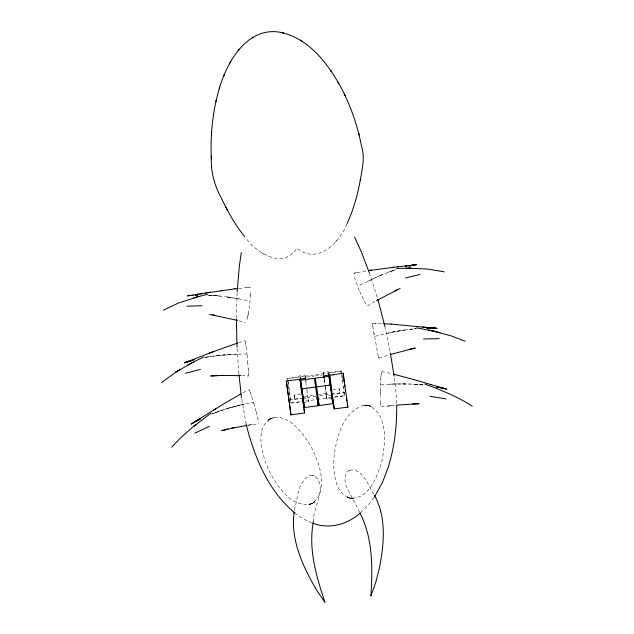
<?xml version="1.0" encoding="UTF-8"?>
<svg xmlns="http://www.w3.org/2000/svg" width="634" height="634" viewBox="0 0 634 634"><rect width="100%" height="100%" fill="white"/><g stroke="black" fill="none" stroke-linecap="round" stroke-linejoin="round"><path stroke-width="0.48" stroke-dasharray="3.17 2.38" d="M248.48 373.957L248.441 372.729M380.519 390.702L380.503 393.12M380.519 390.956L380.622 385.401M380.765 380.408L380.804 379.449M380.622 385.52L380.78 380.091M248.433 375.597L248.48 373.878M250.644 294.445L249.392 307.268L246.975 319.837M250.62 295.064L250.699 292.916M380.971 376.39L381.177 373.791M380.796 379.687L380.994 375.946M237.116 292.678L236.363 318.26M381.161 373.886L381.391 372.285M313.331 521.909C312.229 508.944 328.372 486.452 314.623 475.96M247.743 316.635L248.465 313.156M294.287 510.211C297.98 499.101 297.188 481.246 309.939 475.635M346.869 224C339.475 242.751 317.309 265.44 297.069 248.124C283.16 269.442 257.412 253.703 246.206 238.495M373.814 497.841L369.012 504.236L361.087 512.248M335.473 242.085L336.812 240.476M270.456 418.591L267.469 420.707C285.205 408.661 303.321 433.315 311.167 446.772C319.148 462.899 329.704 490.28 312.102 503.586C292.155 508.904 277.549 486.849 269.45 471.664C262.571 456.543 252.316 425.311 273.848 417.616L270.456 418.591L267.564 420.588L270.456 418.591L274.07 417.449M312.102 503.586L315.082 501.478L312.102 503.586L308.718 504.553L312.102 503.586L314.987 501.597L312.102 503.586L308.504 504.719M367.435 305.976L375.756 301.063M243.107 392.715L249.083 389.577M360.128 285.086L382.944 274.332L367.958 281.076M379.608 275.735L395.386 269.751L387.834 272.414M349.691 470.293C362.727 467.416 368.901 486.952 374.068 494.655M349.778 470.254C343.002 472.853 344.413 483.465 347.392 488.576L359.51 512.034M223.35 409.754L211.827 413.899L228.422 408.177L244.597 403.969M212.707 413.558L220.141 410.832M390.853 271.312L396.29 269.466M378.878 358.202L388.071 355.198M238.693 342.661L245.104 340.688M224.594 409.35L240.658 404.88L253.204 402.21M227.899 408.336L240.397 404.944M375.201 336.282L392.089 332.176L407.797 329.522M364.059 405.181C343.374 411.49 336.741 436.303 334.166 455.458C332.787 470.65 334.276 497.333 354.065 498.483M387.913 333.072L400.553 330.599L416.284 328.618L412.52 328.975M311.096 475.389L312.316 475.365M309.852 475.651L311.151 475.381M353.653 273.278L357.188 272.588L354.16 273.183M391.725 332.248L404.563 329.973M357.172 272.588L368.092 270.694M205.202 357.37L224.587 354.786L245.81 353.93M207.984 356.871L205.226 357.362L211.154 356.356M247.49 425.319L249.384 425.018M247.632 425.287L258.926 423.655M249.495 425.002L252.451 424.558M381.232 406.973L390.671 405.744M323.554 374.377L323.3 372.427L328.285 371.746L328.555 373.458M286.798 378.45L299.089 376.77M329.371 372.641L341.655 370.969L342.051 373.878M304.098 376.319L287.574 378.569L287.979 381.066M305.073 376.184L341.037 371.278M306.626 377.119L313.957 376.113M314.86 375.994L324.941 374.615M331.851 375.93L333.793 375.669M294.517 397.138L294.247 395.053L302.577 393.92M332.81 389.791L339.285 388.911L339.642 391.4M304.542 396.401L315.542 394.903M318.276 394.53L329.268 393.032M289.659 399.816L301.095 398.223M302.069 398.089L315.677 396.234M319.568 395.703L330.259 394.245M331.233 394.118L344.524 392.335L344.793 394.047M294.826 399.317L303.155 398.184M331.542 394.308L339.864 393.175L339.555 390.79M303.036 399.032L308.021 398.35L308.568 401.766L303.583 402.447M325.258 387.057L326.431 395.838L331.416 395.156M287.836 380.487L290.935 403.01L301.625 401.552M305.517 401.021L316.207 399.563M317.182 399.428L330.789 397.573M334.681 397.043L344.397 395.719L341.575 374.607M291.149 403.105L301.554 401.687M334.665 397.169L345.07 395.751M326.431 395.838L326.978 399.254L331.962 398.572M212.652 356.134L236.997 354.065M387.754 406.085L393.484 405.411M216.519 355.626L232.987 354.232M390.774 405.728L395.172 405.253M409.295 329.331L416.276 328.618M238.891 288.399L246.634 287.67M249.622 287.432L246.61 287.67L250.192 287.392M380.772 384.814L393.833 384.014L410.277 384.03M389.53 384.204L393.833 384.014M393.563 384.03L398.12 383.911M397.764 383.919L410.911 384.061L423.837 384.989L411.569 384.077M367.839 405.3L364.328 405.277L367.839 405.3L371.144 406.457L367.839 405.3L364.185 405.181L367.839 405.3L371.294 406.553L367.839 405.3C388.285 413.463 385.448 442.421 382.143 460.078C378.054 475.587 367.696 503.245 347.123 497.214L350.412 498.364L353.923 498.387L350.412 498.364L346.972 497.127L350.412 498.364M402.051 383.879L406.806 383.935M372.847 326.359L372.578 323.356L376.184 323.388M372.586 323.3L382.096 323.594M207.976 295.151L221.496 296.221L238.455 298.796L226.116 296.791L230.269 297.394M241.823 375.685L248.354 376.002L247.696 375.97M414.969 384.259L422.894 384.886M217.549 295.809L208.919 295.182L220.886 296.141M312.863 475.421L314.71 475.999M312.221 475.357L312.911 475.429M238.257 298.765L246.872 300.532M381.613 371.5L392.414 373.901M239.216 320.836L245.651 322.587M311.88 522.963L303.813 519.143L296.165 514M262.104 253.021L263.839 254.099M365.81 304.066L361.031 294.533M361.063 294.604L359.09 290.071M249.289 389.918L250.367 392.628M359.288 290.554L354.438 277.494M369.416 272.969L377.602 298.368M250.319 392.486L251.817 397.043M253.655 403.081L256.382 412.472M378.332 356.451L378.847 358.147M251.753 396.829L253.782 403.493M256.239 411.934L258.886 422.87M257.57 416.903L257.689 417.362M378.3 356.316L373.688 331.851M384.854 326.177L390.354 353.075M245.58 342.772L246.19 347.083M245.223 341.037L245.612 342.907M246.158 424.122L241.467 397.478M294.247 395.053L294.398 396.068M374.187 334.728L373.949 333.397M339.864 393.159L339.761 392.525M343.866 392.391L344.397 395.719M323.3 372.427L323.847 375.843M305.16 376.651L304.883 374.94L299.898 375.621L300.175 377.325M372.816 326.169L373.751 332.208M294.438 396.345L294.826 399.254L294.77 398.841M294.564 397.241L294.659 397.986M342.178 374.852L342.566 377.769M342.701 378.736L343.089 381.652M343.739 386.51L344 388.452M339.452 390.243L339.285 388.935M324.37 379.75L326.978 399.254M324.212 379.259L325.123 386.082M305.802 381.763L306.872 389.086M306.848 389.569L308.568 401.766M288.105 381.898L290.935 403.01M394.427 378.11L395.822 390.172L396.607 404.547M246.158 346.79L247.078 355.167M380.733 403.779L380.519 397.605M380.709 403.533L380.907 405.641M247.68 361.871L248.219 368.671M247.054 354.921L247.696 362.038M238.907 373.814L237.037 348.106M248.203 368.457L248.457 372.895M380.503 392.898L380.527 397.898"/><path stroke-width="0.95" d="M396.662 405.506C396.971 426.516 394.419 447.588 388.079 467.662L382.326 482.767L374.314 497.04M282.582 32.754L281.773 32.588L283.549 32.984C247.529 23.799 225.878 63.02 218.326 92.033C212.39 113.502 210.337 135.953 211.32 158.175C210.86 172.139 214.458 185.461 221.163 197.657C227.646 211.471 235.159 224.912 244.795 236.799M288.098 394.261L286.37 381.018L290.943 414.913L304.574 412.972L301.966 393.246M290.943 414.913L288.565 396.829M304.574 413.011L304.019 409.176M237.171 291.711L239.256 266.906L241.285 252.538M211.653 131.666L211.455 134.765M294.136 512.082C290.229 539.891 303.052 566.685 316.604 590.143L325.028 602.3C316.318 576.623 308.219 549.21 313.331 521.909M213.42 115.404L213.523 114.667M347.194 223.311C353.201 210.393 357.053 196.58 359.819 182.632C361.784 170.57 365.406 158.183 361.515 146.089C357.56 125.825 350.824 106.068 341.179 87.809C328.293 64.24 310.058 39.791 282.74 32.794M360.247 180.389L360.334 179.945M215.925 101.717L216.329 99.895M219.847 86.937L219.285 88.768M223.77 75.977L224.436 74.36M331.63 391.519L329.577 375.09L334.245 408.938L332.097 394.863M343.24 373.87L343.216 373.267L347.884 407.115L334.245 408.922M347.868 407.147L347.773 406.751M230.776 61.466L229.96 62.917M239.002 49.563L238.115 50.649M171.727 447.136L180.714 437.729L193.838 426.214M360.374 512.858C347.852 524.461 328.983 529.588 312.76 523.216M161.44 382.682L175.927 372.071M196.017 424.455L193.687 426.333L210.916 413.257M197.404 420.231L195.462 421.451L222.455 404.595L240.635 394.063M178.083 370.716L175.721 372.198L193.156 362.188L187.743 365.089M197.016 420.477L191.04 424.122L199.979 419.153L195.684 421.396M213.357 410.198L215.758 408.708M180.325 369.353L177.892 370.835M252.142 37.826L253.093 37.255M163.382 310.177L178.511 303.004L199.306 296.34M376.572 300.595L400.094 288.415M195.874 421.285L200.352 418.987M193.037 362.252L204.037 356.815M194.9 433.093L209.418 426.365M394.784 290.895L397.288 289.714M211.265 352.441L184.375 362.886L194.614 359.692M211.748 352.25L237.805 342.946M209.093 353.273L214.03 351.371M186.665 362.069L190.295 360.698M186.784 362.022L188.488 361.396L185.112 362.64L189.011 361.237M187.41 361.8L185.873 362.347L192.704 360.215M390.806 354.358L415.127 348.066M189.423 361.158L192.34 360.302M185.382 373.283L200.447 369.392M193.695 297.909L196.469 297.116M196.35 297.148L207.778 294.231M405.38 277.977L420.073 274.451M224.912 429.828L227.749 429.131L221.678 430.644L233.954 427.76M409.16 265.931L411.934 265.329L408.827 265.987M409.184 349.35L411.989 348.732M411.934 348.74L415.072 348.074M231.196 428.362L246.547 425.477M410.666 265.598L409.469 265.844L416.514 264.64L411.965 265.313M193.227 295.254L187.458 295.88L206.129 292.971M205.361 293.09L210.718 292.234M199.773 293.994L202.103 293.621M197.269 294.406L198.418 294.224L196.294 294.556M208 292.662L234.976 288.835M368.734 270.591L393.714 267.286M368.853 270.567L371.667 270.139M220.767 290.697L223.588 290.301M286.37 381.058L300.001 379.164M414.216 264.941L414.779 264.861L413.003 265.099L414.834 264.869L405.514 265.971L407.662 265.725M305.826 381.28L305.429 378.355L300.445 379.037L302.41 393.666M330.789 389.799L328.832 375.162L323.847 375.843L324.236 378.767M299.771 380.305L329.91 376.2M300.651 380.717L301.958 388.896L315.7 387.017L318.205 405.681L304.455 407.559L303.147 399.38M315.296 378.72L316.604 386.898L330.354 385.02L332.85 403.684L319.108 405.562L317.65 396.472M329.561 375.13L343.2 373.307M393.104 267.358L398.524 266.748M397.74 266.835L406.687 265.836M234.873 288.842L237.924 288.502M396.702 405.086L419.058 403.723L412.766 403.898M186.998 306.246L201.961 305.723M210.821 375.93L223.12 375.399L220.386 375.471L240.199 375.621M210.876 375.922L214.054 375.732M214.007 375.74L216.852 375.582M423.591 338.952L439.267 338.651M195.193 295.143L197.784 295.056M396.615 268.475L411.308 268.23L405.419 268.23M195.843 295.119L197.372 295.064M427.839 328.071L426.627 328.095L435.915 328.309L428.639 328.071L431.706 328.111M408.391 268.214L427.49 269.046L444.268 271.867M238.852 375.574L240.341 375.629M383.586 323.665L391.233 324.117M433.014 328.158L437.095 328.412L391.027 324.101M434.559 328.23L436.596 328.42M430.518 327.841L432.198 328.016L429.844 327.762M427.53 327.524L428.869 327.675L426.611 327.429M422.712 327.017L425.192 327.287M429.931 396.282L445.829 398.873M209.624 314.401L237.774 320.455M416.689 327.81L434.75 331.4L428.703 330.06M212.699 314.908L215.401 315.383M438.039 387.112L436.343 386.795L446.819 389.236L430.518 384.442M436.477 386.811L442.413 388.048M431.54 330.671L451.028 335.83L465.213 341.243M434.591 331.36L440.067 332.699M393.873 374.25L414.184 379.647M443.84 388.404L441.985 387.881L444.046 388.468M413.756 379.52L431.54 384.751M424.907 384.069C441.272 390.029 457.542 396.718 472.259 406.148M301.562 40.964L300.334 40.196M295.404 513.389C268.784 491.794 254.939 458.342 246.539 425.945L246.158 424.122M330.615 70.445L331.249 71.38L331.027 71.048M338.778 83.458L337.803 81.754M225.823 207.136L227.083 209.545M374.528 495.526C386.708 517.78 384.061 544.289 379.362 568.246L375.748 582.384L370.89 596.047C372.681 568.072 373.077 538.448 359.898 512.874M345.142 95.742L344.278 93.935M354.636 237.061L361.309 251.825L369.416 272.969M377.856 299.288L384.854 326.177M358.868 134.257L358.456 132.672L359.042 134.947M303.004 396.987L303.155 398.184M390.354 353.075L394.126 376.184M347.614 405.823L347.218 403.319M341.171 372.11L341.441 373.775M328.555 373.458L328.832 375.162M328.697 374.48L328.967 376.192M329.038 376.842L330.354 385.02M331.542 395.505L332.85 403.684M314.393 378.839L315.7 387.017M316.889 397.502L318.205 405.681M305.16 376.651L305.429 378.355M300.175 377.325L300.579 380.059M303.028 398.865L303.583 402.447L302.925 397.542M331.019 390.401L331.043 390.592M346.861 400.902L346.433 397.978M302.656 394.467L302.577 393.92L302.672 394.57M331.439 393.659L331.542 394.308L331.392 393.112M345.268 389.696L345.498 391.36M302.759 395.204L302.965 396.702M303.86 408.034L303.496 405.34M302.838 400.569L303.282 403.826M344.642 385.052L344.841 386.526M301.942 393.92L300.001 379.124L300.793 385.313M331.313 393.674L331.962 398.572M316.604 386.898L319.108 405.562M316.358 387.192L316.612 389.054M316.984 391.86L317.238 393.722M301.958 388.896L304.455 407.559M300.968 386.653L301.34 389.466M301.53 390.893L301.729 392.367M344.262 382.199L343.905 379.473M343.747 378.213L343.295 374.425M241.467 397.478L238.994 374.797M211.225 155.98L211.344 158.825M237.005 347.147L236.363 319.219M434.702 328.238L432.705 328.055L434.702 328.238"/></g></svg>
